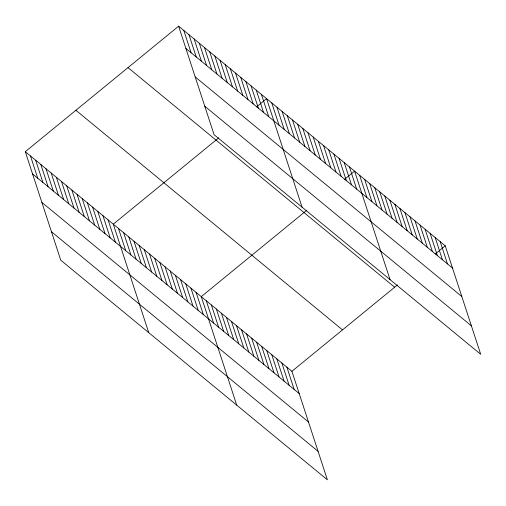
<?xml version="1.0" encoding="UTF-8"?>
<svg xmlns="http://www.w3.org/2000/svg" width="506" height="506" viewBox="0 0 506 506"><rect width="100%" height="100%" fill="white"/><g stroke="black" fill="none" stroke-linecap="round" stroke-linejoin="round"><path stroke-width="0.76" d="M25.3 151.699L291.924 371.309L327.382 479.808L60.764 260.198L25.3 151.699L178.618 26.192L445.236 245.802L480.7 354.301L214.076 134.691L178.618 26.192M218.82 137.784L113.287 224.171L148.745 332.67M256.485 106.949L266.599 98.664L302.063 207.163M306.8 210.249L201.268 296.642L236.732 405.142M344.466 179.421L354.586 171.136L390.05 279.635M291.924 371.309L397.457 284.916M435.116 254.088L445.236 245.802M185.892 48.462L452.516 268.066M195.196 76.918L461.814 296.522M204.778 106.235L471.396 325.845M128.024 67.614L394.642 287.218M75.894 110.283L342.518 329.893M32.58 173.963L299.198 393.573M41.878 202.419L308.502 422.029M51.46 231.742L318.084 451.346M440.201 241.653L447.481 263.917M435.166 237.504L442.44 259.774M430.132 233.361L437.405 255.625M425.091 229.212L432.371 251.476M420.056 225.062L427.336 247.326M415.021 220.913L422.295 243.177M409.986 216.764L417.26 239.028M404.945 212.615L412.226 234.885M399.911 208.472L407.191 230.736M394.876 204.323L402.15 226.587M389.841 200.174L397.115 222.438M384.8 196.024L392.08 218.288M379.766 191.875L387.046 214.139M374.731 187.726L382.011 209.996M369.696 183.583L376.97 205.847M364.655 179.434L371.935 201.698M359.621 175.285L366.901 197.549M349.412 166.872L356.686 189.136M344.232 162.609L351.512 184.873M339.058 158.346L346.338 180.61M333.884 154.083L341.158 176.347M328.71 149.82L335.984 172.084M323.53 145.557L330.81 167.821M318.356 141.294L325.636 163.558M313.182 137.031L320.456 159.295M308.009 132.768L315.282 155.032M302.828 128.505L310.108 150.769M297.654 124.242L304.935 146.506M292.481 119.979L299.754 142.243M287.3 115.716L294.581 137.98M282.127 111.453L289.407 133.717M276.953 107.19L284.227 129.454M271.779 102.927L279.053 125.191M261.425 94.401L268.705 116.665M256.251 90.138L263.525 112.402M251.071 85.875L258.351 108.139M245.897 81.611L253.177 103.875M240.723 77.348L247.997 99.612M235.549 73.085L242.823 95.349M230.369 68.822L237.649 91.086M225.195 64.559L232.475 86.823M220.021 60.296L227.295 82.567M214.848 56.033L222.121 78.303M209.667 51.77L216.947 74.04M204.494 47.507L211.774 69.777M199.32 43.244L206.593 65.514M194.14 38.981L201.42 61.251M188.966 34.718L196.246 56.988M183.792 30.455L191.066 52.725M286.883 367.16L294.163 389.424M281.848 363.011L289.128 385.275M276.814 358.862L284.087 381.126M271.779 354.712L279.053 376.976M266.738 350.563L274.018 372.833M261.703 346.42L268.983 368.684M256.668 342.271L263.949 364.535M251.634 338.122L258.908 360.386M246.599 333.973L253.873 356.237M241.558 329.823L248.838 352.087M236.523 325.674L243.803 347.945M231.489 321.531L238.762 343.795M226.454 317.382L233.728 339.646M221.413 313.233L228.693 335.497M216.378 309.084L223.658 331.348M211.344 304.935L218.617 327.199M206.309 300.785L213.583 323.056M196.094 292.379L203.374 314.643M190.92 288.116L198.194 310.38M185.746 283.853L193.02 306.117M180.566 279.59L187.846 301.854M175.392 275.327L182.672 297.591M170.218 271.064L177.492 293.328M165.038 266.801L172.318 289.065M159.864 262.538L167.144 284.802M154.691 258.275L161.964 280.539M149.517 254.012L156.79 276.276M144.336 249.749L151.617 272.013M139.163 245.486L146.443 267.75M133.989 241.223L141.263 263.487M128.815 236.96L136.089 259.224M123.635 232.697L130.915 254.961M118.461 228.434L125.741 250.698M108.107 219.908L115.387 242.172M102.933 215.645L110.213 237.909M97.759 211.381L105.033 233.645M92.585 207.118L99.859 229.382M87.405 202.855L94.685 225.119M82.231 198.592L89.511 220.856M77.057 194.329L84.331 216.593M71.877 190.066L79.157 212.33M66.703 185.803L73.984 208.067M61.53 181.54L68.803 203.804M56.356 177.277L63.629 199.541M51.176 173.014L58.456 195.278M46.002 168.751L53.282 191.015M40.828 164.488L48.102 186.752M35.654 160.225L42.928 182.489M30.474 155.962L37.754 178.226"/></g></svg>
